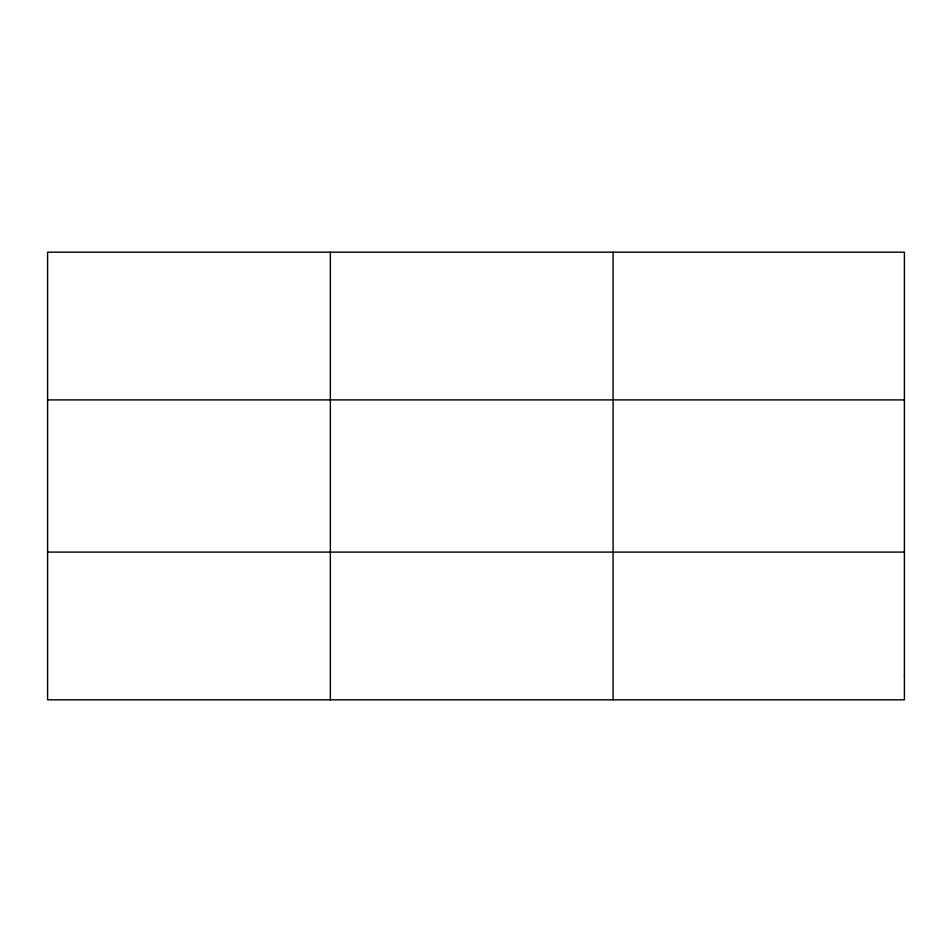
<?xml version="1.0" encoding="UTF-8"?>
<svg xmlns="http://www.w3.org/2000/svg" width="952" height="952" viewBox="0 0 952 952"><rect width="100%" height="100%" fill="white"/><g stroke="black" fill="none" stroke-linecap="round" stroke-linejoin="round"><path stroke-width="1.43" d="M330.344 252.185L330.344 699.815M613.088 252.185L613.088 699.815M47.6 399.899L904.4 399.899M47.6 552.101L904.4 552.101M904.4 675.206L904.4 699.815L47.6 699.815L47.6 252.185L904.4 252.185L904.4 675.206"/></g></svg>
